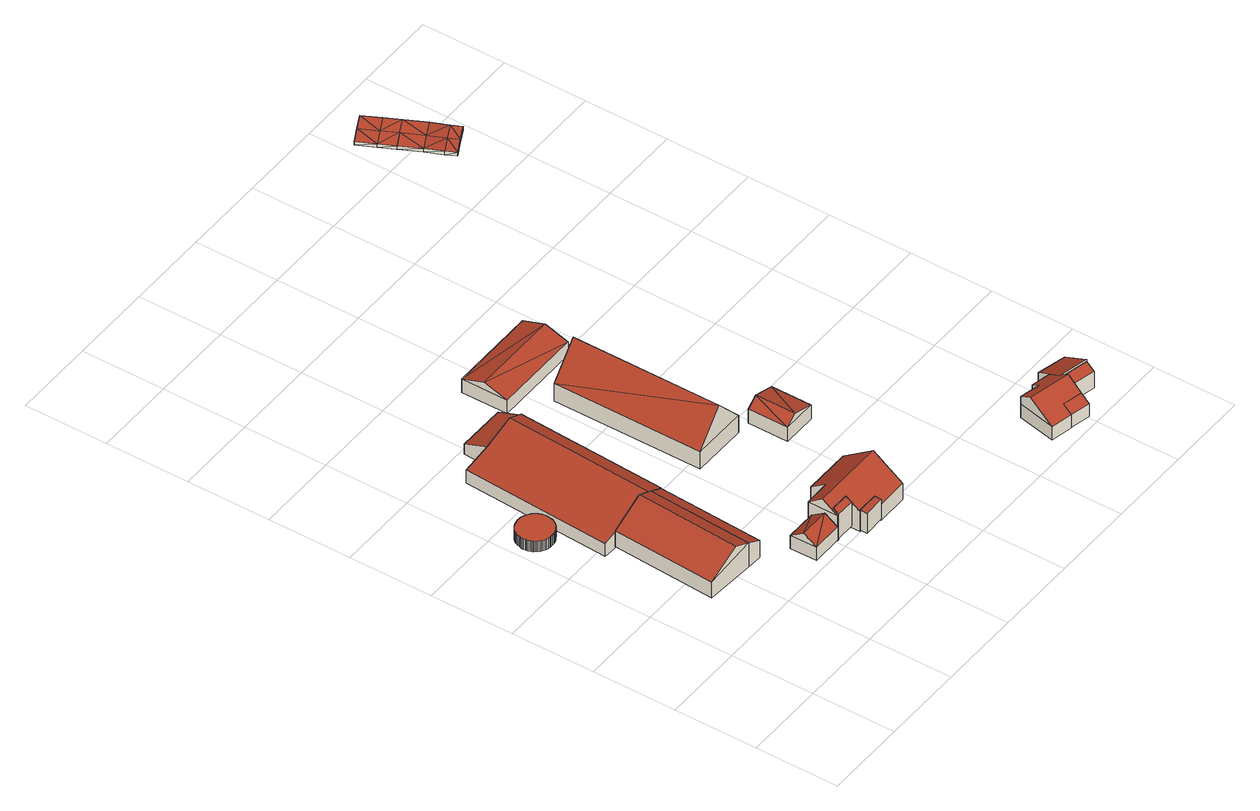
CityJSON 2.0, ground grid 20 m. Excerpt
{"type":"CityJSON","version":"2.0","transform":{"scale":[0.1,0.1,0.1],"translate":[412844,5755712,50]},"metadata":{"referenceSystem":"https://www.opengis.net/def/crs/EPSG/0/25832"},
"CityObjects":{
"building1":{"type":"Building","attributes":{"Gemeindeschluessel":"05515000","Geometrietyp2DReferenz":"3000","function":"51003_1201","roofType":"1000","measuredHeight":2.76},"geometry":[{"type":"Solid","lod":"2","boundaries":[[[[0,1,2,3]],[[4,5,1,0]],[[6,7,5,4]],[[8,9,7,6]],[[10,11,9,8]],[[12,13,11,10]],[[14,15,13,12]],[[16,17,15,14]],[[18,19,17,16]],[[20,21,19,18]],[[22,23,21,20]],[[24,25,23,22]],[[26,27,25,24]],[[28,29,27,26]],[[30,31,29,28]],[[32,33,31,30]],[[34,35,33,32]],[[36,37,35,34]],[[38,39,37,36]],[[40,41,39,38]],[[42,43,41,40]],[[44,45,43,42]],[[46,47,45,44]],[[48,49,47,46]],[[50,51,49,48]],[[52,53,51,50]],[[54,55,53,52]],[[56,57,55,54]],[[58,59,57,56]],[[60,61,59,58]],[[62,63,61,60]],[[64,65,63,62]],[[66,67,65,64]],[[68,69,67,66]],[[70,71,69,68]],[[72,73,71,70]],[[74,75,73,72]],[[76,77,75,74]],[[78,79,77,76]],[[80,81,79,78]],[[82,83,81,80]],[[84,85,83,82]],[[86,87,85,84]],[[88,89,87,86]],[[90,91,89,88]],[[92,93,91,90]],[[94,95,93,92]],[[96,97,95,94]],[[98,99,97,96]],[[100,101,99,98]],[[102,103,101,100]],[[104,105,103,102]],[[106,107,105,104]],[[108,109,107,106]],[[110,111,109,108]],[[112,113,111,110]],[[114,115,113,112]],[[116,117,115,114]],[[118,119,117,116]],[[120,121,119,118]],[[122,123,121,120]],[[124,125,123,122]],[[126,127,125,124]],[[128,129,127,126]],[[3,2,129,128]],[[126,124,122,120,118,116,114,112,110,108,106,104,102,100,98,96,94,92,90,88,86,84,82,80,78,76,74,72,70,68,66,64,62,60,58,56,54,52,50,48,46,44,42,40,38,36,34,32,30,28,26,24,22,20,18,16,14,12,10,8,6,4,0,3,128]],[[1,5,7,9,11,13,15,17,19,21,23,25,27,29,31,33,35,37,39,41,43,45,47,49,51,53,55,57,59,61,63,65,67,69,71,73,75,77,79,81,83,85,87,89,91,93,95,97,99,101,103,105,107,109,111,113,115,117,119,121,123,125,127,129,2]]]],"semantics":{"surfaces":[{"type":"WallSurface"},{"type":"RoofSurface"},{"type":"GroundSurface"}],"values":[[0,0,0,0,0,0,0,0,0,0,0,0,0,0,0,0,0,0,0,0,0,0,0,0,0,0,0,0,0,0,0,0,0,0,0,0,0,0,0,0,0,0,0,0,0,0,0,0,0,0,0,0,0,0,0,0,0,0,0,0,0,0,0,0,0,1,2]]}}]},
"building2":{"type":"Building","attributes":{"Gemeindeschluessel":"05515000","Geometrietyp2DReferenz":"3000","function":"31001_2700","roofType":"3100","measuredHeight":8.2},"geometry":[{"type":"Solid","lod":"2","boundaries":[[[[130,131,132,133]],[[134,135,131,130]],[[136,137,135,134]],[[133,132,137,136]],[[130,138,134]],[[136,139,133]],[[133,139,138,130]],[[134,138,139,136]],[[131,135,137,132]]]],"semantics":{"surfaces":[{"type":"WallSurface"},{"type":"RoofSurface"},{"type":"GroundSurface"}],"values":[[0,0,0,0,0,0,1,1,2]]}}]},
"building3":{"type":"Building","attributes":{"Gemeindeschluessel":"05515000","Geometrietyp2DReferenz":"3000","function":"51009_1610","roofType":"2100","measuredHeight":6.43},"geometry":[{"type":"Solid","lod":"2","boundaries":[[[[140,141,132,142]],[[143,144,141,140]],[[145,131,144,143]],[[142,132,131,145]],[[143,140,142,145]],[[141,144,131,132]]]],"semantics":{"surfaces":[{"type":"WallSurface"},{"type":"RoofSurface"},{"type":"GroundSurface"}],"values":[[0,0,0,0,1,2]]}}]},
"building4":{"type":"Building","attributes":{"Gemeindeschluessel":"05515000","Geometrietyp2DReferenz":"3000","function":"31001_2700","roofType":"5000","measuredHeight":7.1},"geometry":[{"type":"Solid","lod":"2","boundaries":[[[[146,147,148,149]],[[150,151,147,146]],[[152,153,151,150]],[[154,155,153,152]],[[156,157,155,154]],[[142,158,157,156]],[[149,148,158,142]],[[159,152,150,146,149,160]],[[154,159,160,142,156]],[[152,159,154]],[[142,160,149]],[[147,151,153,155,157,158,148]]]],"semantics":{"surfaces":[{"type":"WallSurface"},{"type":"RoofSurface"},{"type":"GroundSurface"}],"values":[[0,0,0,0,0,0,0,1,1,0,0,2]]}}]},
"building5":{"type":"Building","attributes":{"Gemeindeschluessel":"05515000","Geometrietyp2DReferenz":"3000","function":"31001_2460","roofType":"3100","measuredHeight":5.74},"geometry":[{"type":"Solid","lod":"2","boundaries":[[[[161,162,163,164]],[[165,166,162,161]],[[167,168,166,165]],[[164,163,168,167]],[[161,169,165]],[[167,170,164]],[[161,164,170]],[[170,169,161]],[[169,170,167]],[[167,165,169]],[[162,166,168,163]]]],"semantics":{"surfaces":[{"type":"WallSurface"},{"type":"RoofSurface"},{"type":"GroundSurface"}],"values":[[0,0,0,0,0,0,1,1,1,1,2]]}}]},
"building6":{"type":"Building","attributes":{"Gemeindeschluessel":"05515000","Geometrietyp2DReferenz":"3000","function":"51009_1610","roofType":"2100","measuredHeight":7.53},"geometry":[{"type":"Solid","lod":"2","boundaries":[[[[171,172,173,174]],[[175,176,172,171]],[[177,178,176,175]],[[174,173,178,177]],[[175,171,174,177]],[[172,176,178,173]]]],"semantics":{"surfaces":[{"type":"WallSurface"},{"type":"RoofSurface"},{"type":"GroundSurface"}],"values":[[0,0,0,0,1,2]]}}]},
"building7":{"type":"Building","attributes":{"Gemeindeschluessel":"05515000","Geometrietyp2DReferenz":"3000","function":"51009_1610","roofType":"2100","measuredHeight":5.55},"geometry":[{"type":"Solid","lod":"2","boundaries":[[[[179,180,181,182]],[[183,184,180,179]],[[185,186,184,183]],[[182,181,186,185]],[[183,179,182,185]],[[180,184,186,181]]]],"semantics":{"surfaces":[{"type":"WallSurface"},{"type":"RoofSurface"},{"type":"GroundSurface"}],"values":[[0,0,0,0,1,2]]}}]},
"building8":{"type":"Building","attributes":{"Gemeindeschluessel":"05515000","Geometrietyp2DReferenz":"3000","function":"31001_2700","roofType":"2100","measuredHeight":5.28},"geometry":[{"type":"Solid","lod":"2","boundaries":[[[[187,188,189,190]],[[191,192,188,187]],[[193,194,192,191]],[[190,189,194,193]],[[191,187,190,193]],[[188,192,194,189]]]],"semantics":{"surfaces":[{"type":"WallSurface"},{"type":"RoofSurface"},{"type":"GroundSurface"}],"values":[[0,0,0,0,1,2]]}}]},
"building9":{"type":"Building","attributes":{"name":"Kuhlenkötter","Gemeindeschluessel":"05515000","Geometrietyp2DReferenz":"3000","function":"31001_1100","roofType":"5000","measuredHeight":9.46},"address":[{"country":"Germany","locality":"Münster","thoroughfareNumber":"301","thoroughfareName":"Kreuzbach"}],"geometry":[{"type":"Solid","lod":"2","boundaries":[[[[195,196,197,198]],[[199,200,196,195]],[[201,202,200,199]],[[203,204,202,201]],[[205,206,204,203]],[[207,208,206,205]],[[209,210,208,207]],[[211,212,210,209]],[[174,213,212,211]],[[177,214,213,174]],[[215,216,214,177]],[[198,197,216,215]],[[198,215,177,174,211,209,207,205,217,218]],[[203,201,199,195,218,217]],[[198,218,195]],[[203,217,205]],[[196,200,202,204,206,208,210,212,213,214,216,197]]]],"semantics":{"surfaces":[{"type":"WallSurface"},{"type":"RoofSurface"},{"type":"GroundSurface"}],"values":[[0,0,0,0,0,0,0,0,0,0,0,0,1,1,0,0,2]]}}]},
"building10":{"type":"Building","attributes":{"Gemeindeschluessel":"05515000","Geometrietyp2DReferenz":"3000","function":"31001_2700","roofType":"3100","measuredHeight":12.47},"geometry":[{"type":"Solid","lod":"2","boundaries":[[[[219,220,221,222]],[[223,224,220,219]],[[225,226,224,223]],[[222,221,226,225]],[[219,227,223]],[[225,228,222]],[[228,227,219]],[[219,222,228]],[[225,223,227]],[[227,228,225]],[[220,224,226,221]]]],"semantics":{"surfaces":[{"type":"WallSurface"},{"type":"RoofSurface"},{"type":"GroundSurface"}],"values":[[0,0,0,0,0,0,1,1,1,1,2]]}}]},
"building11":{"type":"Building","attributes":{"Gemeindeschluessel":"05515000","Geometrietyp2DReferenz":"3000","function":"31001_2700","roofType":"3100","measuredHeight":5.57},"geometry":[{"type":"Solid","lod":"2","boundaries":[[[[229,230,231,232]],[[233,234,230,229]],[[235,236,234,233]],[[232,231,236,235]],[[229,237,233]],[[235,238,232]],[[232,238,237]],[[237,229,232]],[[238,235,233]],[[233,237,238]],[[230,234,236,231]]]],"semantics":{"surfaces":[{"type":"WallSurface"},{"type":"RoofSurface"},{"type":"GroundSurface"}],"values":[[0,0,0,0,0,0,1,1,1,1,2]]}}]},
"building12":{"type":"Building","attributes":{"Gemeindeschluessel":"05515000","Geometrietyp2DReferenz":"3000","function":"51009_1610","roofType":"3100","measuredHeight":5.68},"geometry":[{"type":"Solid","lod":"2","boundaries":[[[[239,240,241,242]],[[243,244,240,239]],[[245,246,244,243]],[[242,241,246,245]],[[239,247,243]],[[245,248,242]],[[247,239,242]],[[242,248,247]],[[243,247,248]],[[248,245,243]],[[240,244,246,241]]]],"semantics":{"surfaces":[{"type":"WallSurface"},{"type":"RoofSurface"},{"type":"GroundSurface"}],"values":[[0,0,0,0,0,0,1,1,1,1,2]]}}]},
"building13":{"type":"Building","attributes":{"Gemeindeschluessel":"05515000","Geometrietyp2DReferenz":"3000","function":"31001_1000","roofType":"5000","measuredHeight":7.22},"address":[{"country":"Germany","locality":"Münster","thoroughfareNumber":"299","thoroughfareName":"Kreuzbach"}],"geometry":[{"type":"Solid","lod":"2","boundaries":[[[[249,250,251,252]],[[253,254,250,249]],[[255,256,254,253]],[[257,258,256,255]],[[259,260,258,257]],[[261,262,260,259]],[[263,264,262,261]],[[265,266,264,263]],[[267,268,266,265]],[[269,270,268,267]],[[252,251,270,269]],[[271,272,273,257,255,274,275]],[[276,277,278,279,280,273,272,281]],[[273,280,259,257]],[[280,279,261,259]],[[279,278,263,261]],[[278,277,265,263]],[[277,276,267,265]],[[276,281,269,267]],[[281,272,271,252,269]],[[274,255,253]],[[275,274,253,249]],[[271,275,249,252]],[[250,254,256,258,260,262,264,266,268,270,251]]]],"semantics":{"surfaces":[{"type":"WallSurface"},{"type":"RoofSurface"},{"type":"GroundSurface"}],"values":[[0,0,0,0,0,0,0,0,0,0,0,1,1,0,0,0,0,0,0,0,0,0,0,2]]}}]},
"building14":{"type":"Building","attributes":{"Gemeindeschluessel":"05515000","Geometrietyp2DReferenz":"3000","function":"51009_1610","roofType":"2100","measuredHeight":4.85},"geometry":[{"type":"Solid","lod":"2","boundaries":[[[[282,283,284,275]],[[255,285,283,282]],[[274,286,285,255]],[[275,284,286,274]],[[255,282,275,274]],[[283,285,286,284]]]],"semantics":{"surfaces":[{"type":"WallSurface"},{"type":"RoofSurface"},{"type":"GroundSurface"}],"values":[[0,0,0,0,1,2]]}}]},
"building15":{"type":"Building","attributes":{"Gemeindeschluessel":"05515000","Geometrietyp2DReferenz":"3000","function":"51009_1610","roofType":"2100","measuredHeight":5.62},"geometry":[{"type":"Solid","lod":"2","boundaries":[[[[287,288,289,290]],[[291,292,288,287]],[[293,294,292,291]],[[290,289,294,293]],[[291,287,290,293]],[[288,292,294,289]]]],"semantics":{"surfaces":[{"type":"WallSurface"},{"type":"RoofSurface"},{"type":"GroundSurface"}],"values":[[0,0,0,0,1,2]]}}]},
"building16":{"type":"Building","attributes":{"Gemeindeschluessel":"05515000","Geometrietyp2DReferenz":"3000","function":"31001_2460","roofType":"2100","measuredHeight":6.35},"geometry":[{"type":"Solid","lod":"2","boundaries":[[[[276,268,270,281]],[[277,266,268,276]],[[295,296,266,277]],[[297,298,296,295]],[[299,300,298,297]],[[281,270,300,299]],[[297,295,277,276,281,299]],[[268,266,296,298,300,270]]]],"semantics":{"surfaces":[{"type":"WallSurface"},{"type":"RoofSurface"},{"type":"GroundSurface"}],"values":[[0,0,0,0,0,0,1,2]]}}]},
"building17":{"type":"Building","attributes":{"Geometrietyp2DReferenz":"2000","Gemeindeschluessel":"05515000","function":"53001_1800","roofType":"9999","measuredHeight":1},"geometry":[{"type":"Solid","lod":"2","boundaries":[[[[301,302,303]],[[304,305,306]],[[305,301,306]],[[307,308,304]],[[308,305,304]],[[309,310,307]],[[310,308,307]],[[311,312,309]],[[312,310,309]],[[313,314,311]],[[314,312,311]],[[315,316,313]],[[316,314,313]],[[317,318,315]],[[318,316,315]],[[319,320,317]],[[320,318,317]],[[321,322,319]],[[322,320,319]],[[323,324,321]],[[324,322,321]],[[325,326,323]],[[326,324,323]],[[327,328,325]],[[328,326,325]],[[329,330,327]],[[330,328,327]],[[303,302,329]],[[302,330,329]],[[306,301,303]],[[331,324,326]],[[331,326,328]],[[332,331,330]],[[330,331,328]],[[333,332,330]],[[333,330,302]],[[334,333,301]],[[301,333,302]],[[308,334,301]],[[308,301,305]],[[320,322,324]],[[320,324,331]],[[318,320,332]],[[332,320,331]],[[316,318,332]],[[316,332,314]],[[314,332,333]],[[312,314,334]],[[334,314,333]],[[310,312,334]],[[310,334,308]],[[335,325,323]],[[336,329,337]],[[335,327,325]],[[337,329,335]],[[329,327,335]],[[336,303,329]],[[338,306,336]],[[306,303,336]],[[307,306,338]],[[307,304,306]],[[319,323,321]],[[319,335,323]],[[317,337,319]],[[337,335,319]],[[315,337,317]],[[315,313,337]],[[313,336,337]],[[311,338,313]],[[338,336,313]],[[309,338,311]],[[309,307,338]]]],"semantics":{"surfaces":[{"type":"WallSurface"},{"type":"GroundSurface"},{"type":"RoofSurface"}],"values":[[0,0,0,0,0,0,0,0,0,0,0,0,0,0,0,0,0,0,0,0,0,0,0,0,0,0,0,0,0,0,1,1,1,1,1,1,1,1,1,1,1,1,1,1,1,1,1,1,1,1,1,2,2,2,2,2,2,2,2,2,2,2,2,2,2,2,2,2,2,2,2,2]]}}]}
},
"vertices":[
[87,703,51],[87,703,23],[88,708,23],[88,708,51],[86,699,51],[86,699,23],[83,695,51],[83,695,23],[81,691,51],[81,691,23],[77,687,51],[77,687,23],[74,684,51],[74,684,23],[69,681,51],[69,681,23],[65,678,51],[65,678,23],[60,676,51],[60,676,23],[55,675,51],[55,675,23],[50,675,51],[50,675,23],[45,675,51],[45,675,23],[41,675,51],[41,675,23],[36,676,51],[36,676,23],[32,677,51],[32,677,23],[28,679,51],[28,679,23],[25,681,51],[25,681,23],[22,683,51],[22,683,23],[19,685,51],[19,685,23],[17,688,51],[17,688,23],[15,690,51],[15,690,23],[13,692,51],[13,692,23],[11,695,51],[11,695,23],[10,696,51],[10,696,23],[9,699,51],[9,699,23],[8,702,51],[8,702,23],[7,705,51],[7,705,23],[6,708,51],[6,708,23],[6,711,51],[6,711,23],[5,715,51],[5,715,23],[5,719,51],[5,719,23],[6,723,51],[6,723,23],[7,727,51],[7,727,23],[8,731,51],[8,731,23],[10,736,51],[10,736,23],[12,740,51],[12,740,23],[15,744,51],[15,744,23],[19,748,51],[19,748,23],[23,751,51],[23,751,23],[27,754,51],[27,754,23],[32,756,51],[32,756,23],[37,757,51],[37,757,23],[42,758,51],[42,758,23],[47,759,51],[47,759,23],[51,758,51],[51,758,23],[56,758,51],[56,758,23],[60,757,51],[60,757,23],[64,755,51],[64,755,23],[68,753,51],[68,753,23],[71,751,51],[71,751,23],[74,749,51],[74,749,23],[77,747,51],[77,747,23],[79,745,51],[79,745,23],[81,742,51],[81,742,23],[82,740,51],[82,740,23],[84,738,51],[84,738,23],[85,735,51],[85,735,23],[86,733,51],[86,733,23],[87,730,51],[87,730,23],[88,727,51],[88,727,23],[89,723,51],[89,723,23],[89,720,51],[89,720,23],[89,716,51],[89,716,23],[89,712,51],[89,712,23],
[219,311,92],[219,311,27],[234,563,27],[234,563,92],[99,318,69],[99,318,27],[115,567,69],[115,567,27],[180,314,109],[196,564,109],
[269,561,74],[269,561,27],[234,563,91],[255,309,73],[255,309,27],[219,311,91],
[82,569,57],[82,569,22],[115,567,22],[115,567,65],[103,926,57],[103,926,22],[172,921,74],[172,921,22],[290,921,74],[290,921,22],[269,561,75],[269,561,22],[234,563,22],[250,921,93],[229,563,93],
[306,204,70],[306,204,35],[381,205,35],[381,205,70],[305,269,70],[305,269,35],[381,269,70],[381,269,35],[306,236,92],[381,237,92],
[430,205,101],[430,205,36],[430,219,36],[430,219,111],[385,205,101],[385,205,36],[385,219,111],[385,219,36],
[430,184,91],[430,184,36],[430,167,36],[430,167,89],[482,184,91],[482,184,36],[482,168,89],[482,168,36],
[290,921,71],[290,921,19],[294,980,19],[294,980,46],[172,921,72],[172,921,19],[176,981,46],[176,981,19],
[381,278,101],[381,278,32],[381,205,32],[381,205,100],[444,278,101],[444,278,32],[445,316,74],[445,316,32],[559,316,74],[559,316,32],[559,169,75],[559,169,32],[482,168,74],[482,168,32],[482,184,86],[482,184,32],[430,184,86],[430,184,32],[430,219,32],[385,219,32],[385,205,100],[385,205,32],[559,242,127],[381,242,127],
[404,920,73],[404,920,26],[405,560,26],[405,560,73],[538,920,73],[538,920,26],[539,560,73],[539,560,26],[471,920,150],[472,560,150],
[323,979,57],[323,979,21],[538,979,21],[538,979,57],[323,1090,57],[323,1090,21],[538,1091,57],[538,1091,21],[323,1035,76],[538,1035,76],
[657,463,64],[657,463,26],[657,561,26],[657,561,64],[574,463,64],[574,463,26],[574,560,64],[574,560,26],[601,463,82],[601,561,82],
[985,28,66],[985,28,30],[993,61,30],[993,61,66],[937,39,66],[937,39,30],[932,15,66],[932,15,30],[880,26,66],[880,26,30],[900,117,66],[900,117,30],[948,106,66],[948,106,30],[952,125,66],[952,125,30],[998,115,66],[998,115,30],[991,84,66],[991,84,30],[998,83,66],[998,83,30],[993,61,100],[994,66,103],[894,88,103],[937,39,80],[985,28,80],[991,84,93],[998,115,76],[952,125,76],[948,106,87],[900,117,87],[998,83,93],
[980,4,66],[980,4,32],[985,28,32],[932,15,32],[937,39,32],
[1057,46,75],[1057,46,31],[1062,68,31],[1062,68,88],[993,61,75],[993,61,31],[998,83,88],[998,83,31],
[1006,148,57],[1006,148,30],[1076,132,57],[1076,132,30],[1062,68,93],[1062,68,30],
[976,1576,4],[957,1614,6],[957,1614,16],[988,1552,14],[988,1552,4],[976,1576,14],[952,1534,14],[952,1534,4],[917,1516,14],[917,1516,4],[905,1540,14],[905,1540,4],[886,1578,16],[886,1578,6],[861,1626,16],[861,1626,6],[861,1627,16],[861,1627,6],[843,1663,16],[843,1663,6],[822,1705,16],[822,1705,6],[857,1723,16],[857,1723,6],[893,1741,16],[893,1741,6],[914,1699,16],[914,1699,6],[933,1663,16],[933,1663,6],[878,1681,6],[897,1645,6],[921,1596,6],[940,1558,4],[878,1681,16],[921,1596,16],[897,1645,16],[940,1558,14]
]}
